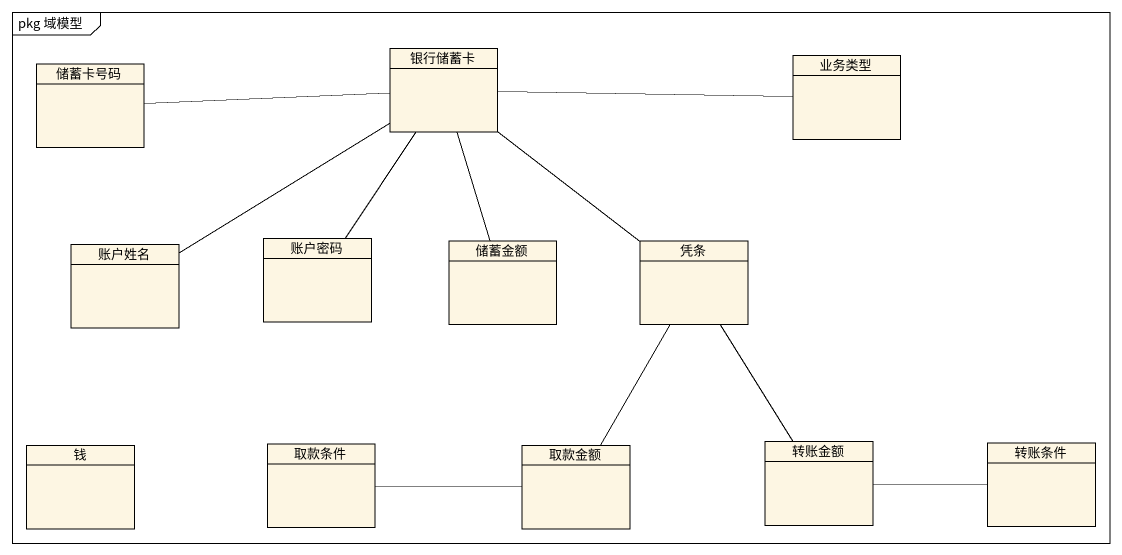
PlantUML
@startuml
mainframe pkg 域模型
hide circle
hide empty members
class 储蓄卡号码
class 银行储蓄卡
class 业务类型
class 账户姓名
class 账户密码
class 储蓄金额
class 凭条
class 钱
class 取款条件
class 取款金额
class 转账金额
class 转账条件
储蓄卡号码 -right- 银行储蓄卡
银行储蓄卡 -right- 业务类型
银行储蓄卡 -- 账户密码
银行储蓄卡 -- 储蓄金额
银行储蓄卡 -- 凭条
账户姓名 -up- 银行储蓄卡
凭条 -- 取款金额
凭条 -- 转账金额
取款条件 -right- 取款金额
转账金额 -right- 转账条件
@enduml
